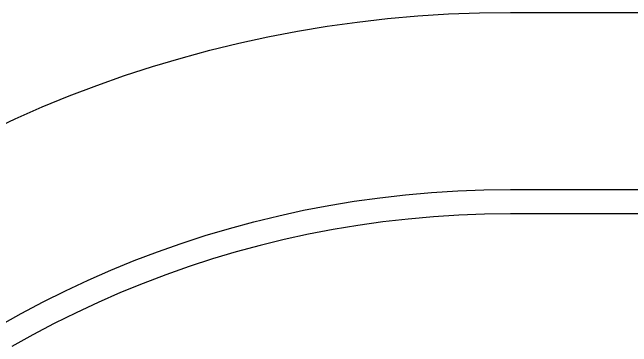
# Model space of a CAD drawing. Header units: millimetres. Extents: x 299 to 601, y 84 to 516.
# Drawn here: x 360.8 to 414.9, y 486.4 to 515.6 of the extents above; entities that cross this region are included whole.
import ezdxf

# ---------------------------------------------------------------- set-up
doc = ezdxf.new("R2010")
doc.units = ezdxf.units.MM
doc.layers.get('0').update_dxf_attribs({"linetype": 'CONTINUOUS', "true_color": 0xffffff})

msp = doc.modelspace()

# ---------------------------------------------------------------- linework, layer by layer
at = {"linetype": 'CONTINUOUS', "true_color": 0xffffff}
for points in [[(358.745, 505.21), (361.057, 506.29), (363.402, 507.315), (365.775, 508.285), (368.175, 509.197), (370.605, 510.052), (373.06, 510.85), (375.542, 511.59), (378.05, 512.267), (380.58, 512.885), (383.135, 513.442), (385.712, 513.935), (388.312, 514.365), (390.932, 514.732), (393.572, 515.035), (396.232, 515.27), (398.91, 515.44), (401.607, 515.542), (404.32, 515.577), (494.065, 515.577)], [(359.692, 488.227), (361.585, 489.285), (363.505, 490.297), (365.45, 491.265), (367.422, 492.187), (369.422, 493.062), (371.445, 493.887), (373.492, 494.667), (375.565, 495.397), (377.66, 496.077), (379.775, 496.705), (381.912, 497.285), (384.072, 497.812), (386.252, 498.285), (388.45, 498.707), (390.667, 499.075), (392.9, 499.387), (395.152, 499.645), (397.422, 499.845), (399.707, 499.99), (402.005, 500.077), (404.32, 500.107), (494.065, 500.107)], [(415.97, 497.972), (410.2, 497.972), (404.32, 497.972), (402.06, 497.945), (399.815, 497.857), (397.585, 497.717), (395.372, 497.52), (393.172, 497.27), (390.99, 496.965), (388.827, 496.605), (386.68, 496.195), (384.555, 495.732), (382.447, 495.217), (380.36, 494.652), (378.292, 494.037), (376.247, 493.375), (374.227, 492.662), (372.227, 491.902), (370.252, 491.095), (368.3, 490.24), (366.375, 489.342), (364.475, 488.397), (362.6, 487.41), (360.755, 486.377)]]:
    msp.add_lwpolyline(points, dxfattribs=at)

doc.saveas('drawing.dxf')
